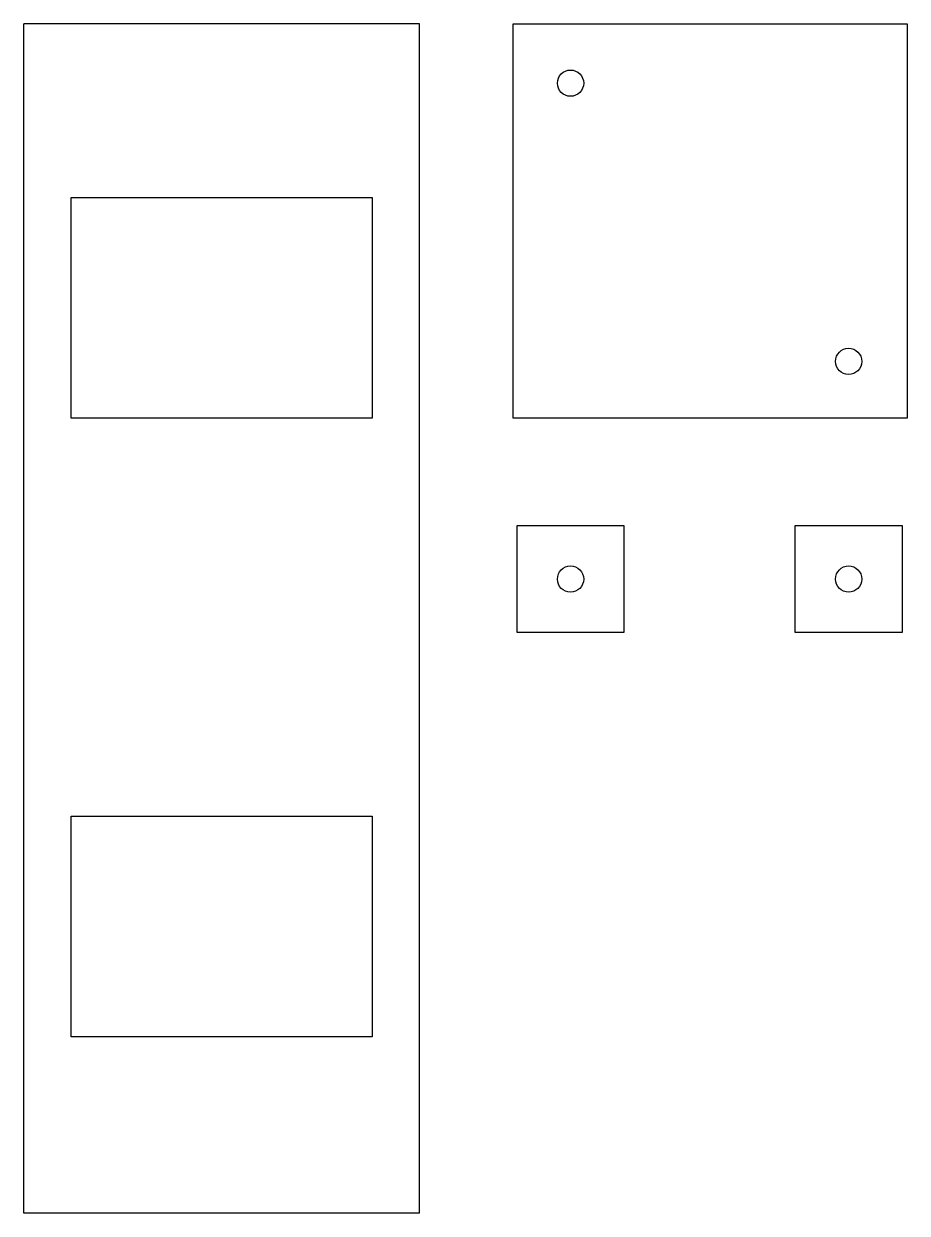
# Model space of a CAD drawing. Extents: x 8 to 64, y 5.9 to 81.3.
import ezdxf

# ---------------------------------------------------------------- set-up
doc = ezdxf.new("R2010")
doc.units = 0
doc.layers.add('laserAcrylic', color=7, linetype='CONTINUOUS')

msp = doc.modelspace()

# ---------------------------------------------------------------- linework, layer by layer
at = {"layer": 'laserAcrylic', "color": 2}
for p, q in [((7.964365, 5.880944), (7.964365, 81.280491)), ((33.064645, 81.280667), (7.964506, 81.280667)), ((33.064645, 5.880944), (33.064645, 81.280491)), ((38.999583, 56.281106), (38.999583, 81.280703)), ((38.999583, 81.280703), (63.999533, 81.280703)), ((63.999533, 81.280703), (63.999533, 56.281106)), ((43.477462, 77.517234), (43.477462, 77.517234)), ((10.959809, 56.282626), (10.959809, 70.266017)), ((10.959809, 70.266017), (30.069201, 70.266017)), ((30.069201, 70.266017), (30.069201, 56.282626)), ((61.116351, 59.878345), (61.116351, 59.878345)), ((30.069201, 56.282626), (10.959809, 56.282626)), ((30.069201, 56.282626), (30.069201, 56.282626)), ((63.999533, 56.281106), (38.999583, 56.281106)), ((63.999533, 56.281106), (63.999533, 56.281106)), ((39.256406, 49.470025), (46.032914, 49.470025)), ((39.256406, 42.693869), (39.256406, 49.470025)), ((39.256406, 49.470025), (39.256406, 49.470025)), ((46.032914, 49.470025), (46.032914, 42.693869)), ((56.895294, 49.470025), (63.671803, 49.470025)), ((56.895294, 42.693869), (56.895294, 49.470025)), ((56.895294, 49.470025), (56.895294, 49.470025)), ((63.671803, 49.470025), (63.671803, 42.693869)), ((43.47778, 46.081418), (43.47778, 46.081418)), ((61.116669, 46.081594), (61.116669, 46.081594)), ((46.032914, 42.693869), (39.256406, 42.693869)), ((63.671803, 42.693869), (56.895294, 42.693869)), ((10.959809, 17.059207), (10.959809, 31.042599)), ((10.959809, 31.042599), (30.069201, 31.042599)), ((30.069201, 31.042599), (30.069201, 17.059207)), ((30.069201, 17.059207), (10.959809, 17.059207)), ((30.069201, 17.059207), (30.069201, 17.059207)), ((33.064645, 5.880944), (7.964506, 5.880944))]:
    msp.add_line(p, q, dxfattribs=at)
for points in [[(41.811998, 77.517234), (41.811998, 77.977609), (42.184884, 78.350848), (42.644907, 78.350848)], [(42.644907, 78.350848), (43.104576, 78.350848), (43.477462, 77.977609), (43.477462, 77.517234)], [(42.644907, 76.684679), (42.184884, 76.684679), (41.811998, 77.056859), (41.811998, 77.517234)], [(43.477462, 77.517234), (43.477462, 77.056859), (43.104576, 76.684679), (42.644907, 76.684679)], [(59.450887, 59.878345), (59.450887, 60.33872), (59.823773, 60.711959), (60.283796, 60.711959)], [(60.283796, 60.711959), (60.743465, 60.711959), (61.116351, 60.33872), (61.116351, 59.878345)], [(60.283796, 59.04579), (59.823773, 59.04579), (59.450887, 59.41797), (59.450887, 59.878345)], [(61.116351, 59.878345), (61.116351, 59.41797), (60.743465, 59.04579), (60.283796, 59.04579)], [(41.812316, 46.081418), (41.812316, 46.541793), (42.185202, 46.915032), (42.645224, 46.915032)], [(42.645224, 46.915032), (43.104894, 46.915032), (43.47778, 46.541793), (43.47778, 46.081418)], [(59.451205, 46.081594), (59.451205, 46.541969), (59.824091, 46.915208), (60.284113, 46.915208)], [(60.284113, 46.915208), (60.743782, 46.915208), (61.116669, 46.541969), (61.116669, 46.081594)], [(42.645224, 45.249215), (42.185202, 45.249215), (41.812316, 45.621749), (41.812316, 46.081418)], [(43.47778, 46.081418), (43.47778, 45.621749), (43.104894, 45.249215), (42.645224, 45.249215)], [(60.284113, 45.249392), (59.824091, 45.249392), (59.451205, 45.621925), (59.451205, 46.081594)], [(61.116669, 46.081594), (61.116669, 45.621925), (60.743782, 45.249392), (60.284113, 45.249392)]]:
    msp.add_open_spline(points, degree=3, dxfattribs=at)

doc.saveas('drawing.dxf')
